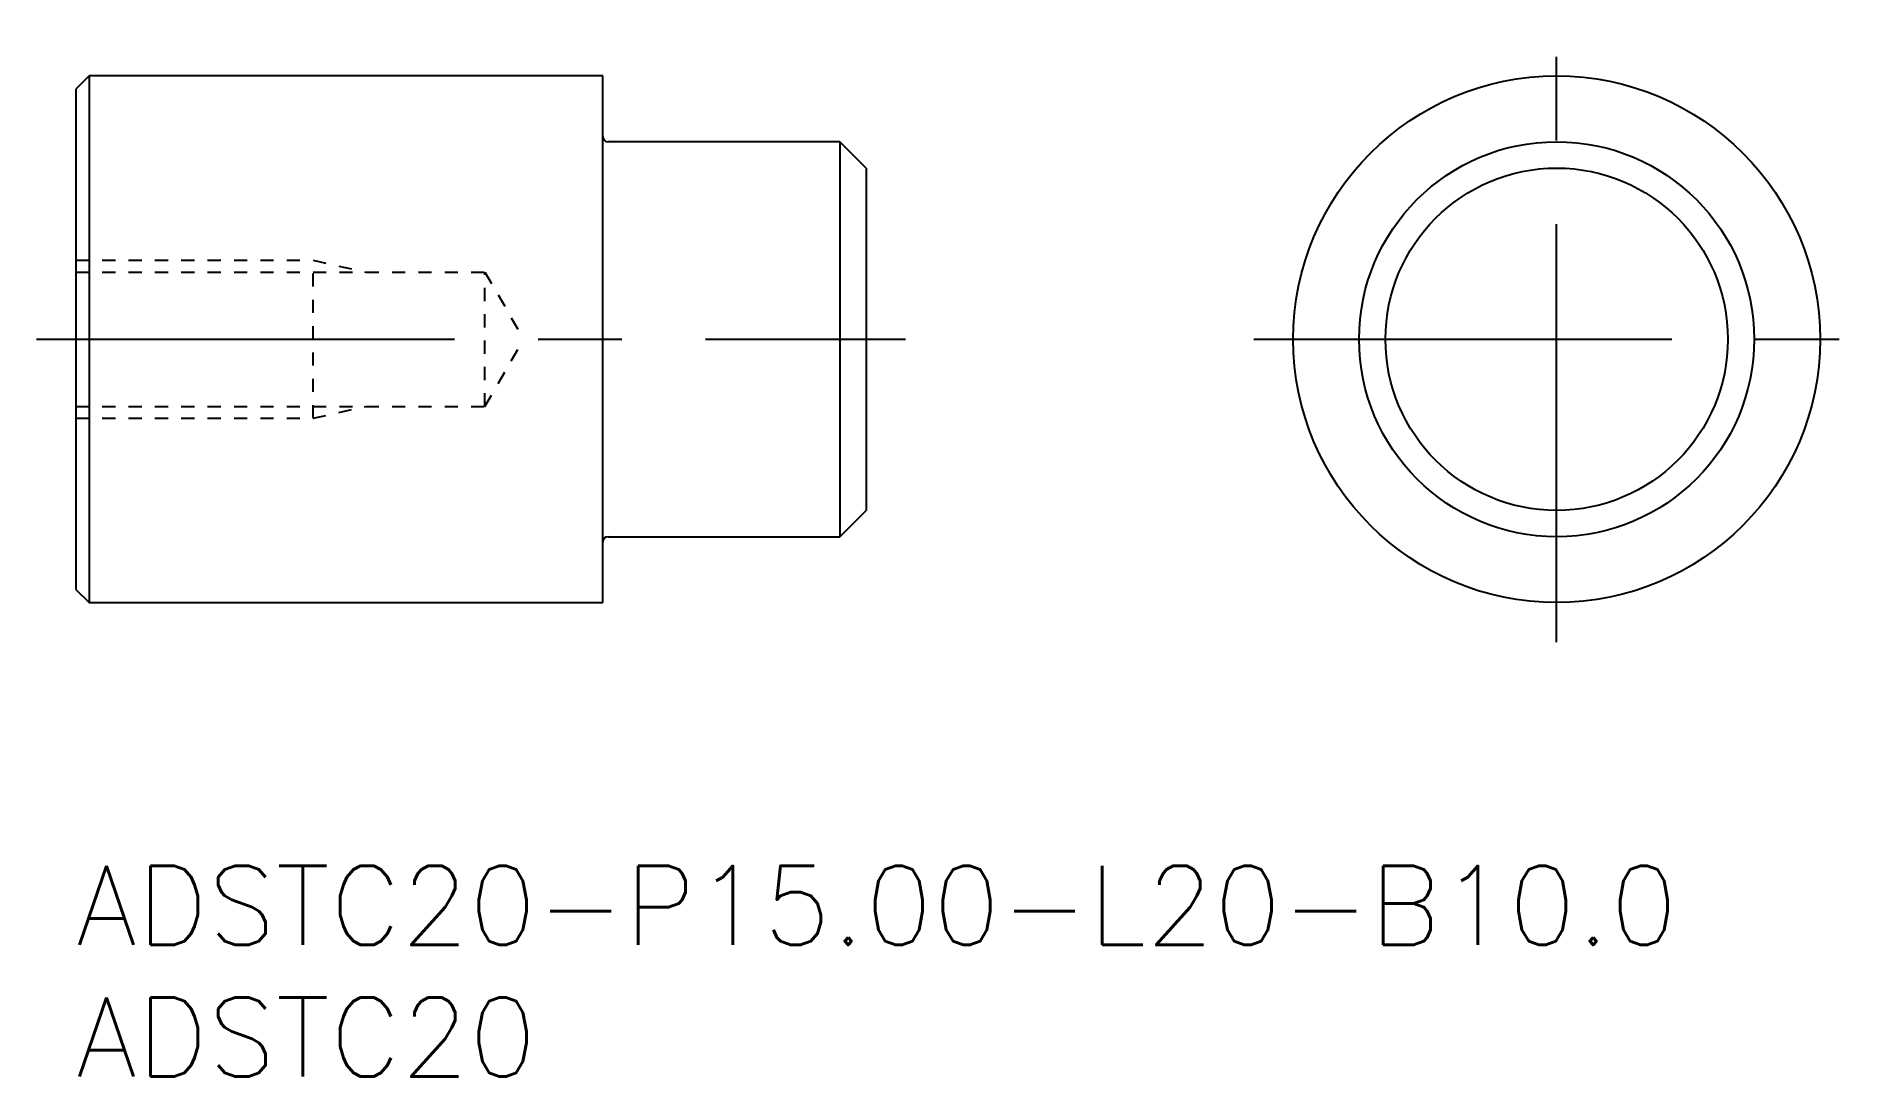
# Model space of a CAD drawing. Extents: x -1.5 to 67.7, y -8 to 31.5.
import ezdxf

# ---------------------------------------------------------------- set-up
doc = ezdxf.new("R2010")
doc.units = 0
doc.header["$LTSCALE"] = 0.5
doc.linetypes.add('CENTER', pattern=[50.8, 31.75, -6.35, 6.35, -6.35])
doc.linetypes.add('DASHED', pattern=[2, 1, -1])
for name, color, linetype in [('MSM_CENTER', 1, 'CENTER'), ('MSM_CONTINUOUS', 7, 'CONTINUOUS'), ('MSM_DASHED', 4, 'DASHED'), ('MSM_PART_NUMBER', 7, 'CONTINUOUS')]:
    doc.layers.add(name, color=color, linetype=linetype)
doc.styles.get("Standard").update_dxf_attribs({"font": 'txt.shx', "height": 1, "bigfont": 'bigfont.shx'})

# ---------------------------------------------------------------- blocks, each defined once
blk = doc.blocks.new('*U17')
at = {"layer": 'MSM_PART_NUMBER'}
blk.add_text('ADSTC20-P15.00-L20-B10.0', height=3, dxfattribs=at).set_placement((0, -3))
blk = doc.blocks.new('*U18')
at = {"layer": 'MSM_PART_NUMBER'}
blk.add_text('ADSTC20', height=3, dxfattribs=at).set_placement((0, -8))

msp = doc.modelspace()

# ---------------------------------------------------------------- linework, layer by layer
at = {"layer": 'MSM_CENTER'}
for p, q in [((56.217, 8.5), (56.217, 31.5)), ((-1.5, 20), (31.5, 20)), ((44.717, 20), (67.717, 20))]:
    msp.add_line(p, q, dxfattribs=at)
at = {"layer": 'MSM_CONTINUOUS'}
for p, q in [((0.5, 30), (0, 29.5)), ((20, 30), (0.5, 30)), ((0.5, 30), (0.5, 10)), ((20, 10), (20, 30)), ((0, 29.5), (0, 10.5)), ((29, 27.5), (20.2, 27.5)), ((30, 26.5), (29, 27.5)), ((29, 27.5), (29, 12.5)), ((30, 26.5), (30, 13.5)), ((29, 12.5), (30, 13.5)), ((20.2, 12.5), (29, 12.5)), ((0, 10.5), (0.5, 10)), ((0.5, 10), (20, 10))]:
    msp.add_line(p, q, dxfattribs=at)
for radius in [10, 7.5, 6.5]:
    msp.add_circle((56.217, 20), radius, dxfattribs=at)
for centre, start, end in [((20.2, 27.7), 180, 270), ((20.2, 12.3), 90, 180)]:
    msp.add_arc(centre, 0.2, start, end, dxfattribs=at)
at = {"layer": 'MSM_DASHED'}
for p, q in [((0, 23), (9, 23)), ((9, 17), (9, 23)), ((9, 23), (11, 22.55)), ((0, 22.55), (15.528, 22.55)), ((15.528, 22.55), (17, 20)), ((15.528, 17.45), (15.528, 22.55)), ((15.528, 17.45), (17, 20)), ((0, 17.45), (15.528, 17.45)), ((9, 17), (11, 17.45)), ((0, 17), (9, 17))]:
    msp.add_line(p, q, dxfattribs=at)

# ---------------------------------------------------------------- block references
at = {"layer": 'MSM_CONTINUOUS'}
for name in ['*U17', '*U18']:
    msp.add_blockref(name, (0, 0), dxfattribs=at)

doc.saveas('drawing.dxf')
